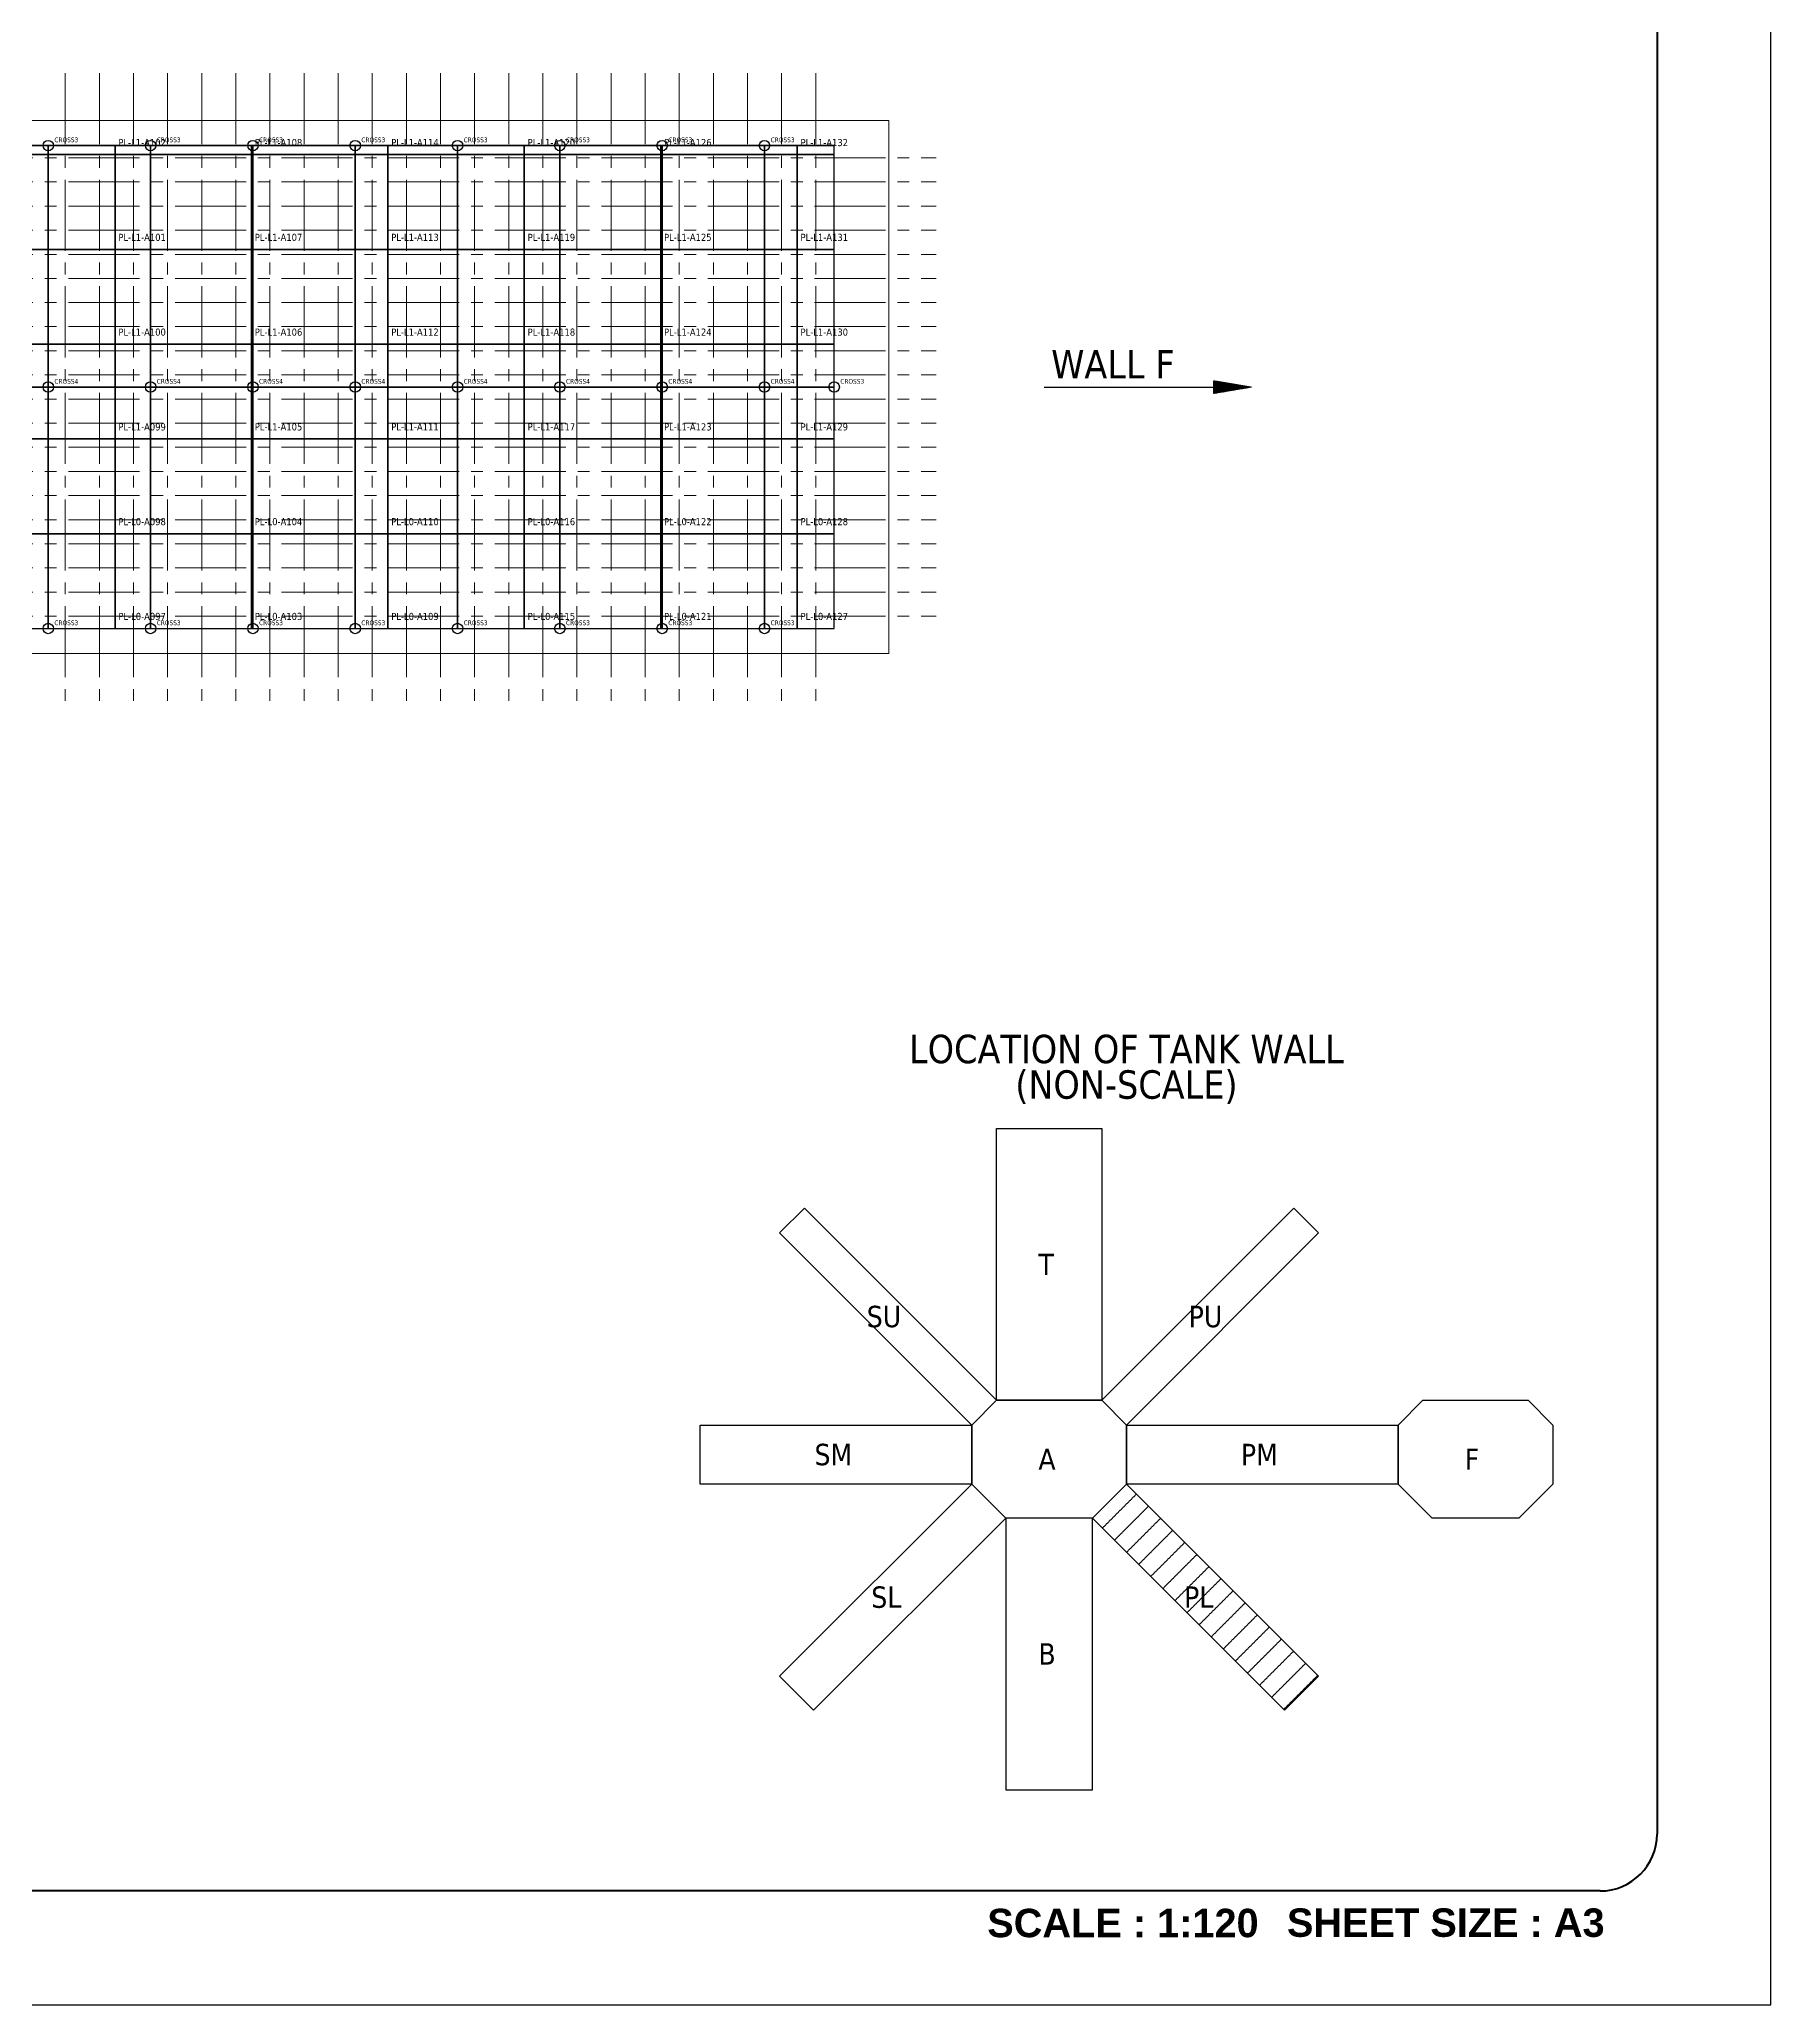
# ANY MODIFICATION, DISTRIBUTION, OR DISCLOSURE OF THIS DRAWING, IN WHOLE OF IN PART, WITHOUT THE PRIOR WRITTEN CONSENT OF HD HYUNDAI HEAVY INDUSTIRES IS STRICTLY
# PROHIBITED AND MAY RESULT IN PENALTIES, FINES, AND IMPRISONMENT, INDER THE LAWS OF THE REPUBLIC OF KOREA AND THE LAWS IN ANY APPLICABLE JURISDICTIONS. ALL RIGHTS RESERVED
# Model space of a CAD drawing. Extents: x 0 to 50400, y 0 to 35640.
# Drawn here: x 32126 to 50400, y 0 to 20739 of the extents above; entities that cross this region are included whole.
import ezdxf
from ezdxf.enums import TextEntityAlignment as Align

# ---------------------------------------------------------------- set-up
doc = ezdxf.new("R2010")
doc.units = 0
doc.linetypes.add('CENTER2', pattern=[225, 150, -25, 25, -25])
for name, color, linetype, lineweight in [('ACS_AREA_L0', 3, 'Continuous', 25), ('ACS_AREA_L1', 4, 'Continuous', 25), ('ACS_CROSS3', 200, 'Continuous', 25), ('ACS_CROSS4', 206, 'Continuous', 25), ('ACS_LABEL', 7, 'Continuous', 25), ('ACS_LINE_H', 30, 'Continuous', 25), ('ACS_LINE_V', 30, 'Continuous', 25), ('KC-2B Membrane Sheet UM', 181, 'Continuous', 25), ('KC-2B Non Scale View', 253, 'Continuous', 25), ('KC-2B Steel Wall', 7, 'Continuous', 20), ('KC-2B Wall Name', 3, 'Continuous', 25)]:
    doc.layers.add(name, color=color, linetype=linetype, lineweight=lineweight)
doc.layers.add('MULTI-PLOT-AREA', color=2, linetype='Continuous', plot=False)
doc.layers.add('New Scale Title', color=7, linetype='Continuous')
doc.styles.add('arial', font='Arial Bold.ttf')
doc.styles.add('Default', font='Tahoma.ttf')

# ---------------------------------------------------------------- blocks, each defined once
blk = doc.blocks.new('MULTI-PLOT-AREA')
at = {"layer": 'MULTI-PLOT-AREA'}
blk.add_lwpolyline([(0, 0), (1, 0), (1, 1), (0, 1)], close=True, dxfattribs=at)

msp = doc.modelspace()

# ---------------------------------------------------------------- hatches: boundary and pattern name
at = {"layer": 'KC-2B Non Scale View', "extrusion": (0, 0, -1)}
h = msp.add_hatch(dxfattribs=at)
h.set_pattern_fill('WALLCHECK', color=256, scale=0.090198, angle=90, style=0, pattern_type=2)
h.set_pattern_definition([(135, (949983.48, 5135.06), (-127.559853, -127.559853), [9.0198437, -0.0090198])])
h.paths.add_polyline_path([(-43600, 5494), (-45627, 3467), (-45268, 3108), (-43241, 5135)])
at = {"layer": 'KC-2B Wall Name', "extrusion": (0, 0, -1)}
h = msp.add_hatch(dxfattribs=at)
h.set_pattern_fill('SLOPELINE', color=256, scale=0.75, angle=90, style=0, pattern_type=2)
h.set_pattern_definition([(135, (623763.9903, 15391.075), (-0.5303300859, -0.5303300859), [75, -0.075])])
h.paths.add_polyline_path([(-44521, 17003), (-44521, 17137), (-44918, 17070)])

# ---------------------------------------------------------------- linework, layer by layer
at = {"layer": 'ACS_AREA_L0'}
for points in [[(31485, 15522), (32925, 15522), (32925, 16522), (31485, 16522)], [(32925, 15522), (34365, 15522), (34365, 16522), (32925, 16522)], [(34365, 15522), (35805, 15522), (35805, 16522), (34365, 16522)], [(35805, 15522), (37245, 15522), (37245, 16522), (35805, 16522)], [(37245, 15522), (38685, 15522), (38685, 16522), (37245, 16522)], [(38685, 15522), (40125, 15522), (40125, 16522), (38685, 16522)], [(40125, 15522), (40515, 15522), (40515, 16522), (40125, 16522)], [(31485, 14522), (32925, 14522), (32925, 15522), (31485, 15522)], [(32925, 14522), (34365, 14522), (34365, 15522), (32925, 15522)], [(34365, 14522), (35805, 14522), (35805, 15522), (34365, 15522)], [(35805, 14522), (37245, 14522), (37245, 15522), (35805, 15522)], [(37245, 14522), (38685, 14522), (38685, 15522), (37245, 15522)], [(38685, 14522), (40125, 14522), (40125, 15522), (38685, 15522)], [(40125, 14522), (40515, 14522), (40515, 15522), (40125, 15522)]]:
    msp.add_lwpolyline(points, close=True, dxfattribs=at)
at = {"layer": 'ACS_AREA_L1'}
for points in [[(31485, 19522), (32925, 19522), (32925, 19618), (31485, 19618)], [(31485, 18522), (32925, 18522), (32925, 19522), (31485, 19522)], [(32925, 19522), (34365, 19522), (34365, 19618), (32925, 19618)], [(32925, 18522), (34365, 18522), (34365, 19522), (32925, 19522)], [(34365, 19522), (35805, 19522), (35805, 19618), (34365, 19618)], [(34365, 18522), (35805, 18522), (35805, 19522), (34365, 19522)], [(35805, 19522), (37245, 19522), (37245, 19618), (35805, 19618)], [(35805, 18522), (37245, 18522), (37245, 19522), (35805, 19522)], [(37245, 19522), (38685, 19522), (38685, 19618), (37245, 19618)], [(37245, 18522), (38685, 18522), (38685, 19522), (37245, 19522)], [(38685, 19522), (40125, 19522), (40125, 19618), (38685, 19618)], [(38685, 18522), (40125, 18522), (40125, 19522), (38685, 19522)], [(40125, 19522), (40515, 19522), (40515, 19618), (40125, 19618)], [(40125, 18522), (40515, 18522), (40515, 19522), (40125, 19522)], [(31485, 17522), (32925, 17522), (32925, 18522), (31485, 18522)], [(32925, 17522), (34365, 17522), (34365, 18522), (32925, 18522)], [(34365, 17522), (35805, 17522), (35805, 18522), (34365, 18522)], [(35805, 17522), (37245, 17522), (37245, 18522), (35805, 18522)], [(37245, 17522), (38685, 17522), (38685, 18522), (37245, 18522)], [(38685, 17522), (40125, 17522), (40125, 18522), (38685, 18522)], [(40125, 17522), (40515, 17522), (40515, 18522), (40125, 18522)], [(31485, 16522), (32925, 16522), (32925, 17522), (31485, 17522)], [(32925, 16522), (34365, 16522), (34365, 17522), (32925, 17522)], [(34365, 16522), (35805, 16522), (35805, 17522), (34365, 17522)], [(35805, 16522), (37245, 16522), (37245, 17522), (35805, 17522)], [(37245, 16522), (38685, 16522), (38685, 17522), (37245, 17522)], [(38685, 16522), (40125, 16522), (40125, 17522), (38685, 17522)], [(40125, 16522), (40515, 16522), (40515, 17522), (40125, 17522)]]:
    msp.add_lwpolyline(points, close=True, dxfattribs=at)
at = {"layer": 'ACS_CROSS3'}
for centre in [(32220, 19618), (33300, 19618), (34380, 19618), (35460, 19618), (36540, 19618), (37620, 19618), (38700, 19618), (39780, 19618), (40515, 17070), (32220, 14522), (33300, 14522), (34380, 14522), (35460, 14522), (36540, 14522), (37620, 14522), (38700, 14522), (39780, 14522)]:
    msp.add_circle(centre, 55, dxfattribs=at)
at = {"layer": 'ACS_CROSS4'}
for centre in [(32220, 17070), (33300, 17070), (34380, 17070), (35460, 17070), (36540, 17070), (37620, 17070), (38700, 17070), (39780, 17070)]:
    msp.add_circle(centre, 55, dxfattribs=at)
at = {"layer": 'ACS_LINE_H'}
for p, q in [((31485, 19618), (32925, 19618)), ((32925, 19618), (34365, 19618)), ((34365, 19618), (35805, 19618)), ((35805, 19618), (37245, 19618)), ((37245, 19618), (38685, 19618)), ((38685, 19618), (40125, 19618)), ((40125, 19618), (40515, 19618)), ((31485, 17070), (32925, 17070)), ((32925, 17070), (34365, 17070)), ((34365, 17070), (35805, 17070)), ((35805, 17070), (37245, 17070)), ((37245, 17070), (38685, 17070)), ((38685, 17070), (40125, 17070)), ((40125, 17070), (40515, 17070)), ((31485, 14522), (32925, 14522)), ((32925, 14522), (34365, 14522)), ((34365, 14522), (35805, 14522)), ((35805, 14522), (37245, 14522)), ((37245, 14522), (38685, 14522)), ((38685, 14522), (40125, 14522)), ((40125, 14522), (40515, 14522))]:
    msp.add_line(p, q, dxfattribs=at)
at = {"layer": 'ACS_LINE_V'}
for p, q in [((32220, 19522), (32220, 19618)), ((32220, 18522), (32220, 19522)), ((33300, 19522), (33300, 19618)), ((33300, 18522), (33300, 19522)), ((34380, 19522), (34380, 19618)), ((34380, 18522), (34380, 19522)), ((35460, 19522), (35460, 19618)), ((35460, 18522), (35460, 19522)), ((36540, 19522), (36540, 19618)), ((36540, 18522), (36540, 19522)), ((37620, 19522), (37620, 19618)), ((37620, 18522), (37620, 19522)), ((38700, 19522), (38700, 19618)), ((38700, 18522), (38700, 19522)), ((39780, 19522), (39780, 19618)), ((39780, 18522), (39780, 19522)), ((40515, 19522), (40515, 19618)), ((40515, 18522), (40515, 19522)), ((32220, 17522), (32220, 18522)), ((33300, 17522), (33300, 18522)), ((34380, 17522), (34380, 18522)), ((35460, 17522), (35460, 18522)), ((36540, 17522), (36540, 18522)), ((37620, 17522), (37620, 18522)), ((38700, 17522), (38700, 18522)), ((39780, 17522), (39780, 18522)), ((40515, 17522), (40515, 18522)), ((32220, 16522), (32220, 17522)), ((33300, 16522), (33300, 17522)), ((34380, 16522), (34380, 17522)), ((35460, 16522), (35460, 17522)), ((36540, 16522), (36540, 17522)), ((37620, 16522), (37620, 17522)), ((38700, 16522), (38700, 17522)), ((39780, 16522), (39780, 17522)), ((40515, 16522), (40515, 17522)), ((32220, 15522), (32220, 16522)), ((33300, 15522), (33300, 16522)), ((34380, 15522), (34380, 16522)), ((35460, 15522), (35460, 16522)), ((36540, 15522), (36540, 16522)), ((37620, 15522), (37620, 16522)), ((38700, 15522), (38700, 16522)), ((39780, 15522), (39780, 16522)), ((40515, 15522), (40515, 16522)), ((32220, 14522), (32220, 15522)), ((33300, 14522), (33300, 15522)), ((34380, 14522), (34380, 15522)), ((35460, 14522), (35460, 15522)), ((36540, 14522), (36540, 15522)), ((37620, 14522), (37620, 15522)), ((38700, 14522), (38700, 15522)), ((39780, 14522), (39780, 15522)), ((40515, 14522), (40515, 15522))]:
    msp.add_line(p, q, dxfattribs=at)
at = {"layer": 'KC-2B Membrane Sheet UM', "linetype": 'Continuous'}
for p, q in [((32220, 19618), (31140, 19618)), ((32220, 17070), (32220, 19618)), ((33300, 19618), (32220, 19618)), ((32220, 19618), (32220, 17070)), ((33300, 17070), (33300, 19618)), ((34380, 19618), (33300, 19618)), ((33300, 19618), (33300, 17070)), ((34380, 17070), (34380, 19618)), ((35460, 19618), (34380, 19618)), ((34380, 19618), (34380, 17070)), ((35460, 17070), (35460, 19618)), ((36540, 19618), (35460, 19618)), ((35460, 19618), (35460, 17070)), ((36540, 17070), (36540, 19618)), ((37620, 19618), (36540, 19618)), ((36540, 19618), (36540, 17070)), ((37620, 17070), (37620, 19618)), ((38700, 19618), (37620, 19618)), ((37620, 19618), (37620, 17070)), ((38700, 17070), (38700, 19618)), ((39780, 19618), (38700, 19618)), ((38700, 19618), (38700, 17070)), ((39780, 17070), (39780, 19618)), ((40515, 19618), (39780, 19618)), ((39780, 19618), (39780, 17070)), ((40515, 17070), (40515, 19618)), ((10620, 17070), (40515, 17070)), ((40515, 17070), (10620, 17070)), ((32220, 14522), (32220, 17070)), ((32220, 17070), (32220, 14522)), ((33300, 14522), (33300, 17070)), ((33300, 17070), (33300, 14522)), ((34380, 14522), (34380, 17070)), ((34380, 17070), (34380, 14522)), ((35460, 14522), (35460, 17070)), ((35460, 17070), (35460, 14522)), ((36540, 14522), (36540, 17070)), ((36540, 17070), (36540, 14522)), ((37620, 14522), (37620, 17070)), ((37620, 17070), (37620, 14522)), ((38700, 14522), (38700, 17070)), ((38700, 17070), (38700, 14522)), ((39780, 14522), (39780, 17070)), ((39780, 17070), (39780, 14522)), ((40515, 14522), (40515, 17070)), ((31140, 14522), (32220, 14522)), ((32220, 14522), (33300, 14522)), ((33300, 14522), (34380, 14522)), ((34380, 14522), (35460, 14522)), ((35460, 14522), (36540, 14522)), ((36540, 14522), (37620, 14522)), ((37620, 14522), (38700, 14522)), ((38700, 14522), (39780, 14522)), ((39780, 14522), (40515, 14522))]:
    msp.add_line(p, q, dxfattribs=at)
at = {"layer": 'KC-2B Non Scale View', "linetype": 'Continuous', "extrusion": (0, 0, -1)}
for points in [[(-42228, 6378), (-42228, 9245), (-43339, 9245), (-43339, 6378)], [(-41967, 6117), (-39940, 8144), (-40201, 8406), (-42228, 6378)], [(-43339, 6378), (-45366, 8406), (-45627, 8144), (-43600, 6117)], [(-42326, 5135), (-41967, 5494), (-41967, 6117), (-42228, 6378), (-43339, 6378), (-43600, 6117), (-43600, 5494), (-43241, 5135)], [(-46826, 5135), (-46467, 5494), (-46467, 6117), (-46728, 6378), (-47839, 6378), (-48100, 6117), (-48100, 5494), (-47741, 5135)], [(-41967, 5494), (-39100, 5494), (-39100, 6117), (-41967, 6117)], [(-43600, 6117), (-46467, 6117), (-46467, 5494), (-43600, 5494)], [(-42326, 5135), (-40298, 3108), (-39940, 3467), (-41967, 5494)], [(-43600, 5494), (-45627, 3467), (-45268, 3108), (-43241, 5135)]]:
    msp.add_lwpolyline(points, close=True, dxfattribs=at)
at = {"layer": 'KC-2B Non Scale View', "linetype": 'Continuous'}
msp.add_lwpolyline([(42326, 5135), (42326, 2268), (43241, 2268), (43241, 5135)], close=True, dxfattribs=at)
at = {"layer": 'KC-2B Steel Wall', "linetype": 'CENTER2', "ltscale": 5}
for p, q in [((32400, 20383), (32400, 13757)), ((32760, 20383), (32760, 13757)), ((33120, 20383), (33120, 13757)), ((33480, 20383), (33480, 13757)), ((33840, 20383), (33840, 13757)), ((34200, 20383), (34200, 13757)), ((34560, 20383), (34560, 13757)), ((34920, 20383), (34920, 13757)), ((35280, 20383), (35280, 13757)), ((35640, 20383), (35640, 13757)), ((36000, 20383), (36000, 13757)), ((36360, 20383), (36360, 13757)), ((36720, 20383), (36720, 13757)), ((37080, 20383), (37080, 13757)), ((37440, 20383), (37440, 13757)), ((37800, 20383), (37800, 13757)), ((38160, 20383), (38160, 13757)), ((38520, 20383), (38520, 13757)), ((38880, 20383), (38880, 13757)), ((39240, 20383), (39240, 13757)), ((39600, 20383), (39600, 13757)), ((39960, 20383), (39960, 13757)), ((40320, 20383), (40320, 13757)), ((8808, 19489), (41593, 19489)), ((8808, 19234), (41593, 19234)), ((8808, 18980), (41593, 18980)), ((8808, 18725), (41593, 18725)), ((8808, 18470), (41593, 18470)), ((8808, 18216), (41593, 18216)), ((8808, 17961), (41593, 17961)), ((8808, 17707), (41593, 17707)), ((8808, 17452), (41593, 17452)), ((8808, 17197), (41593, 17197)), ((8808, 16943), (41593, 16943)), ((8808, 16688), (41593, 16688)), ((8808, 16434), (41593, 16434)), ((8808, 16179), (41593, 16179)), ((8808, 15924), (41593, 15924)), ((8808, 15670), (41593, 15670)), ((8808, 15415), (41593, 15415)), ((8808, 15161), (41593, 15161)), ((8808, 14906), (41593, 14906)), ((8808, 14651), (41593, 14651))]:
    msp.add_line(p, q, dxfattribs=at)
at = {"layer": 'KC-2B Steel Wall', "extrusion": (0, 0, -1)}
for p, q in [((9308, 19883), (41093, 19883)), ((41093, 19883), (41093, 14257)), ((41093, 14257), (9308, 14257))]:
    msp.add_line(p, q, dxfattribs=at)
at = {"layer": 'KC-2B Wall Name'}
msp.add_line((42731, 17070), (44521, 17070), dxfattribs=at)
at = {"layer": 'KC-2B Wall Name', "extrusion": (0, 0, -1)}
msp.add_lwpolyline([(-44521, 17003), (-44521, 17137), (-44918, 17070)], close=True, dxfattribs=at)
at = {"layer": 'New Scale Title', "color": 7, "linetype": 'Continuous', "lineweight": 40}
for p, q in [((49200, 33480), (49200, 1800)), ((48600, 1200), (1800, 1200))]:
    msp.add_line(p, q, dxfattribs=at)
msp.add_arc((48600, 1800), 600, 270, 0, dxfattribs=at)
msp.add_arc((48600, 1800), 600, 270, 0, dxfattribs=at)

# ---------------------------------------------------------------- block references
at = {"layer": 'New Scale Title', "lineweight": 5, "xscale": 50400, "yscale": 35640, "zscale": 1.2}
msp.add_blockref('MULTI-PLOT-AREA', (0, 0), dxfattribs=at)

# ---------------------------------------------------------------- texts
at = {"layer": 'ACS_CROSS3', "style": 'Default'}
for p in [(32285, 19653), (33365, 19653), (34445, 19653), (35525, 19653), (36605, 19653), (37685, 19653), (38765, 19653), (39845, 19653), (40580, 17105), (32285, 14557), (33365, 14557), (34445, 14557), (35525, 14557), (36605, 14557), (37685, 14557), (38765, 14557), (39845, 14557)]:
    msp.add_text('CROSS3', height=50, dxfattribs=at).set_placement(p)
at = {"layer": 'ACS_CROSS4', "style": 'Default'}
for p in [(32285, 17105), (33365, 17105), (34445, 17105), (35525, 17105), (36605, 17105), (37685, 17105), (38765, 17105), (39845, 17105)]:
    msp.add_text('CROSS4', height=50, dxfattribs=at).set_placement(p)
at = {"layer": 'ACS_LABEL', "style": 'Default'}
for s, p in [('PL-L1-A102', (32960, 19612)), ('PL-L1-A108', (34400, 19612)), ('PL-L1-A114', (35840, 19612)), ('PL-L1-A120', (37280, 19612)), ('PL-L1-A126', (38720, 19612)), ('PL-L1-A132', (40160, 19612)), ('PL-L1-A101', (32960, 18612)), ('PL-L1-A107', (34400, 18612)), ('PL-L1-A113', (35840, 18612)), ('PL-L1-A119', (37280, 18612)), ('PL-L1-A125', (38720, 18612)), ('PL-L1-A131', (40160, 18612)), ('PL-L1-A100', (32960, 17612)), ('PL-L1-A106', (34400, 17612)), ('PL-L1-A112', (35840, 17612)), ('PL-L1-A118', (37280, 17612)), ('PL-L1-A124', (38720, 17612)), ('PL-L1-A130', (40160, 17612)), ('PL-L1-A099', (32960, 16612)), ('PL-L1-A105', (34400, 16612)), ('PL-L1-A111', (35840, 16612)), ('PL-L1-A117', (37280, 16612)), ('PL-L1-A123', (38720, 16612)), ('PL-L1-A129', (40160, 16612)), ('PL-L0-A098', (32960, 15612)), ('PL-L0-A104', (34400, 15612)), ('PL-L0-A110', (35840, 15612)), ('PL-L0-A116', (37280, 15612)), ('PL-L0-A122', (38720, 15612)), ('PL-L0-A128', (40160, 15612)), ('PL-L0-A097', (32960, 14612)), ('PL-L0-A103', (34400, 14612)), ('PL-L0-A109', (35840, 14612)), ('PL-L0-A115', (37280, 14612)), ('PL-L0-A121', (38720, 14612)), ('PL-L0-A127', (40160, 14612))]:
    msp.add_text(s, height=75, dxfattribs=at).set_placement(p)
at = {"layer": 'KC-2B Non Scale View', "style": 'Default'}
for s, p in [('LOCATION OF TANK WALL', (43600, 9845)), ('(NON-SCALE)', (43600, 9470))]:
    msp.add_text(s, height=300, dxfattribs=at).set_placement(p, align=Align.BOTTOM_CENTER)
for s, height, p in [('T', 225, (42671, 7699)), ('SU', 225.5, (40859, 7149)), ('PU', 225.5, (44257, 7149)), ('SM', 225.5, (40308, 5693)), ('A', 225, (42671, 5644)), ('PM', 225.5, (44808, 5693)), ('F', 225, (47171, 5644)), ('SL', 225.5, (40907, 4188)), ('PL', 225.5, (44209, 4188)), ('B', 225, (42671, 3589))]:
    msp.add_text(s, height=height, dxfattribs=at).set_placement(p)
at = {"layer": 'KC-2B Wall Name', "style": 'Default'}
msp.add_text('WALL F', height=300, dxfattribs=at).set_placement((42806, 17070), align=Align.BOTTOM_LEFT)
at = {"layer": 'New Scale Title', "color": 2, "insert": (42131, 1012), "char_height": 300, "attachment_point": 1, "style": 'arial'}
msp.add_mtext('SCALE : 1:120', dxfattribs=at)
at = {"layer": 'New Scale Title', "color": 2, "insert": (45294, 1016), "char_height": 300, "width": 3389.56, "attachment_point": 1, "style": 'arial'}
msp.add_mtext('SHEET SIZE : A3', dxfattribs=at)

doc.saveas('drawing.dxf')
